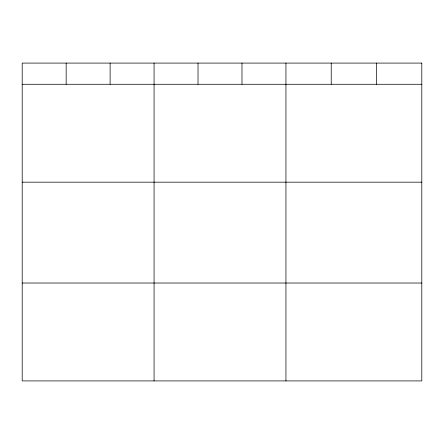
<?xml version="1.0" encoding="UTF-8"?>
<svg xmlns="http://www.w3.org/2000/svg" width="444" height="444" viewBox="0 0 444 444"><rect width="100%" height="100%" fill="white"/><g stroke="black" fill="none" stroke-linecap="round" stroke-linejoin="round"><path stroke-width="0.67" d="M22.2 84.282L421.8 84.282M22.2 182.173L421.8 182.173M22.2 283.028L421.8 283.028M376.512 63.087L376.512 84.282M331.224 63.087L331.224 84.282M285.936 63.087L285.936 380.913M241.98 63.087L241.98 84.282M198.024 63.087L198.024 84.282M154.068 63.087L154.068 380.913M110.112 63.087L110.112 84.282M66.156 63.087L66.156 84.282M421.8 63.087L22.2 63.087L22.2 380.913L421.8 380.913L421.8 63.087"/></g></svg>
